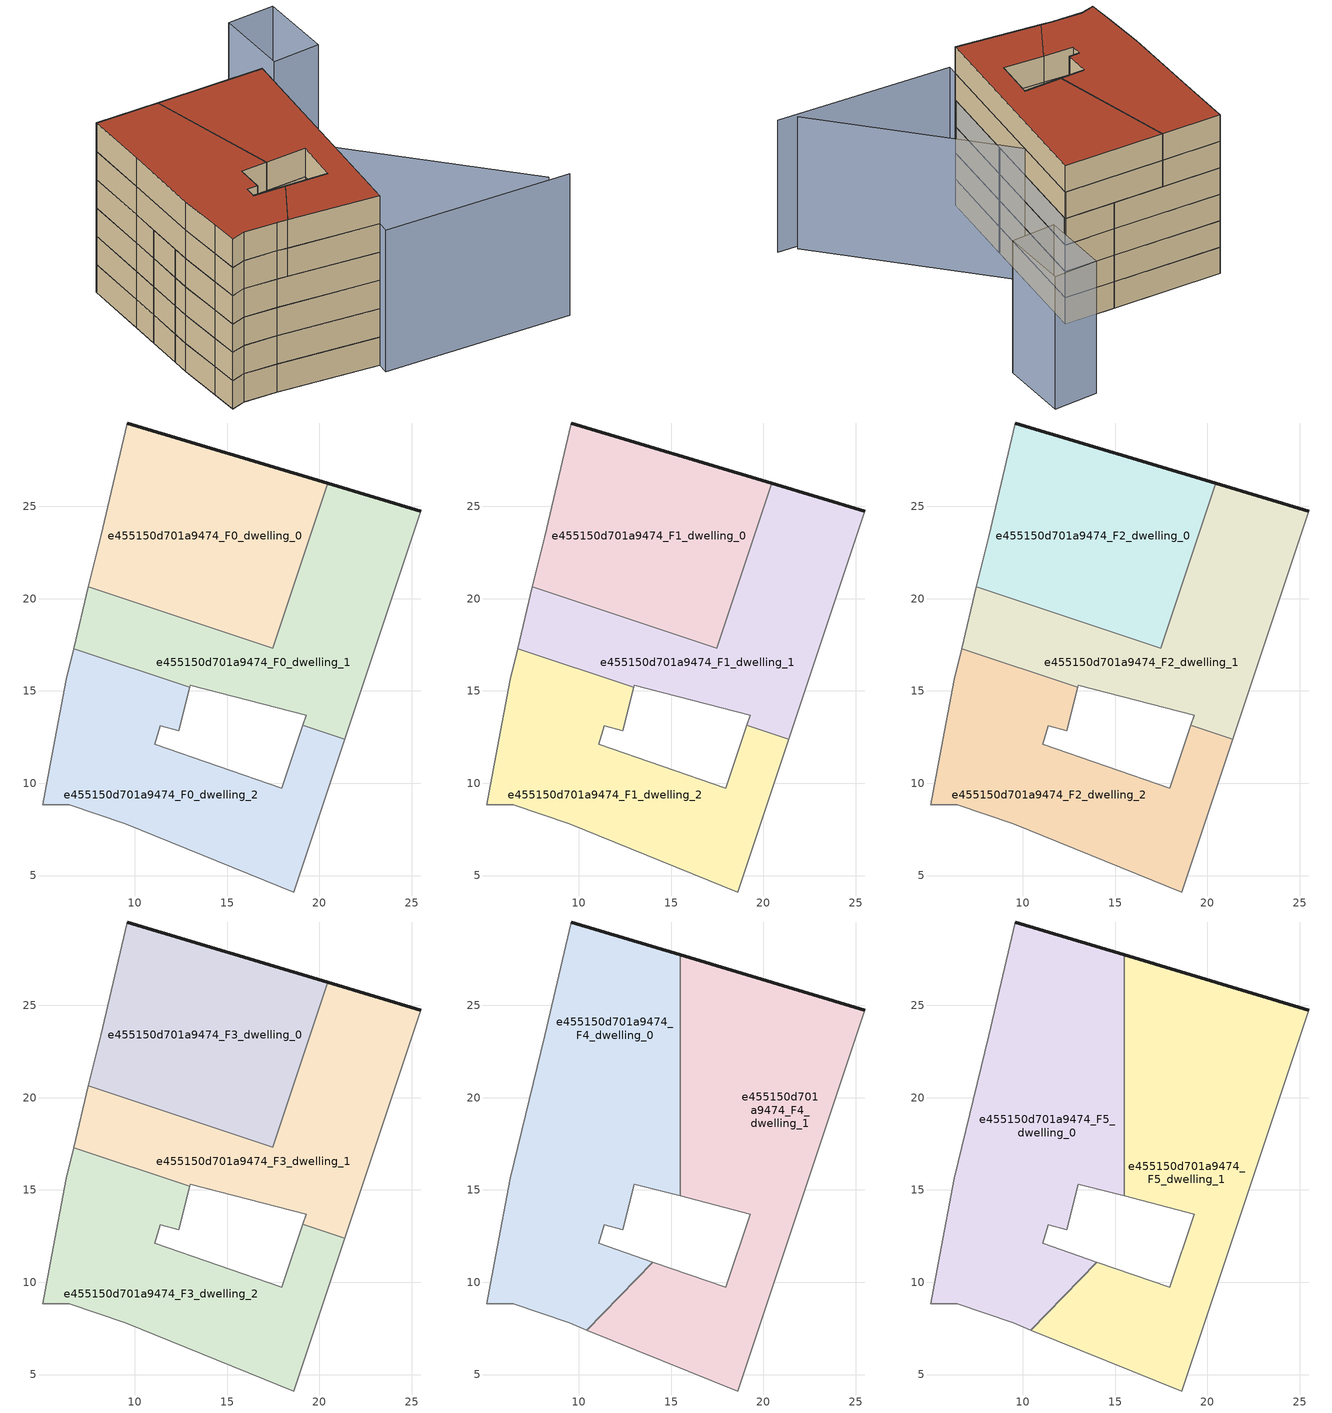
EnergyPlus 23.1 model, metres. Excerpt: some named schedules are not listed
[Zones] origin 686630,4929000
e455150d701a9474_F0_dwelling_0
 floor ground (EU_floor_Construction): 17.47,17.31 20.45,26.26 9.6,29.52 8.14,23.37 7.49,20.64 z0
 wall outside (EU_wall_Construction): 9.6,29.52 20.45,26.26 z0:3
 wall to e455150d701a9474_F0_dwelling_1 (EU_wall_Construction): 20.45,26.26 17.47,17.31 7.49,20.64 z0:3
 wall adiabatic (EU_wall_Construction): 7.49,20.64 8.14,23.37 9.6,29.52 z0:3
e455150d701a9474_F0_dwelling_1
 floor ground (EU_floor_Construction): 21.37,12.39 25.48,24.75 20.45,26.26 17.47,17.31 7.49,20.64 6.68,17.29 12.98,15.19 13.01,15.32 19.29,13.7 19.11,13.15 z0
 wall outside (EU_wall_Construction): 20.45,26.26 25.48,24.75 z0:3
 wall adiabatic (EU_wall_Construction): 25.48,24.75 21.37,12.39 / 19.11,13.15 19.29,13.7 13.01,15.32 12.98,15.19 / 6.68,17.29 7.49,20.64 z0:3
 wall to e455150d701a9474_F0_dwelling_2 (EU_wall_Construction): 21.37,12.39 19.11,13.15 / 12.98,15.19 6.68,17.29 z0:3
e455150d701a9474_F0_dwelling_2
 floor ground (EU_floor_Construction): 18.6,4.11 21.37,12.39 19.11,13.15 17.96,9.73 11.07,12.11 11.37,13.11 12.38,12.85 12.98,15.19 6.68,17.29 6.28,15.64 5.51,11.46 5.02,8.84 6.45,8.85 9.48,7.79 z0
 wall adiabatic (EU_wall_Construction): 12.98,15.19 12.38,12.85 11.37,13.11 11.07,12.11 17.96,9.73 19.11,13.15 / 21.37,12.39 18.6,4.11 9.48,7.79 6.45,8.85 5.02,8.84 5.51,11.46 6.28,15.64 6.68,17.29 z0:3
e455150d701a9474_F1_dwelling_0
 floor to e455150d701a9474_F0_dwelling_0 (EU_floor_Construction): 17.47,17.31 20.45,26.26 9.6,29.52 8.14,23.37 7.49,20.64 z3
 wall outside (EU_wall_Construction): 9.6,29.52 20.45,26.26 z3:6
 wall to e455150d701a9474_F1_dwelling_1 (EU_wall_Construction): 20.45,26.26 17.47,17.31 7.49,20.64 z3:6
 wall adiabatic (EU_wall_Construction): 7.49,20.64 8.14,23.37 9.6,29.52 z3:6
e455150d701a9474_F1_dwelling_1
 floor to e455150d701a9474_F0_dwelling_1 (EU_floor_Construction): 21.37,12.39 25.48,24.75 20.45,26.26 17.47,17.31 7.49,20.64 6.68,17.29 12.98,15.19 13.01,15.32 19.29,13.7 19.11,13.15 z3
 wall outside (EU_wall_Construction): 20.45,26.26 25.48,24.75 z3:6
 wall adiabatic (EU_wall_Construction): 25.48,24.75 21.37,12.39 / 19.11,13.15 19.29,13.7 13.01,15.32 12.98,15.19 / 6.68,17.29 7.49,20.64 z3:6
 wall to e455150d701a9474_F1_dwelling_2 (EU_wall_Construction): 21.37,12.39 19.11,13.15 / 12.98,15.19 6.68,17.29 z3:6
e455150d701a9474_F1_dwelling_2
 floor to e455150d701a9474_F0_dwelling_2 (EU_floor_Construction): 18.6,4.11 21.37,12.39 19.11,13.15 17.96,9.73 11.07,12.11 11.37,13.11 12.38,12.85 12.98,15.19 6.68,17.29 6.28,15.64 5.51,11.46 5.02,8.84 6.45,8.85 9.48,7.79 z3
 wall adiabatic (EU_wall_Construction): 12.98,15.19 12.38,12.85 11.37,13.11 11.07,12.11 17.96,9.73 19.11,13.15 / 21.37,12.39 18.6,4.11 9.48,7.79 6.45,8.85 5.02,8.84 5.51,11.46 6.28,15.64 6.68,17.29 z3:6
e455150d701a9474_F2_dwelling_0
 floor to e455150d701a9474_F1_dwelling_0 (EU_floor_Construction): 17.47,17.31 20.45,26.26 9.6,29.52 8.14,23.37 7.49,20.64 z6
 wall outside (EU_wall_Construction): 9.6,29.52 20.45,26.26 z6:9
 wall to e455150d701a9474_F2_dwelling_1 (EU_wall_Construction): 20.45,26.26 17.47,17.31 7.49,20.64 z6:9
 wall adiabatic (EU_wall_Construction): 7.49,20.64 8.14,23.37 9.6,29.52 z6:9
e455150d701a9474_F2_dwelling_1
 floor to e455150d701a9474_F1_dwelling_1 (EU_floor_Construction): 21.37,12.39 25.48,24.75 20.45,26.26 17.47,17.31 7.49,20.64 6.68,17.29 12.98,15.19 13.01,15.32 19.29,13.7 19.11,13.15 z6
 wall outside (EU_wall_Construction): 20.45,26.26 25.48,24.75 z6:9
 wall adiabatic (EU_wall_Construction): 25.48,24.75 21.37,12.39 / 19.11,13.15 19.29,13.7 13.01,15.32 12.98,15.19 / 6.68,17.29 7.49,20.64 z6:9
 wall to e455150d701a9474_F2_dwelling_2 (EU_wall_Construction): 21.37,12.39 19.11,13.15 / 12.98,15.19 6.68,17.29 z6:9
e455150d701a9474_F2_dwelling_2
 floor to e455150d701a9474_F1_dwelling_2 (EU_floor_Construction): 18.6,4.11 21.37,12.39 19.11,13.15 17.96,9.73 11.07,12.11 11.37,13.11 12.38,12.85 12.98,15.19 6.68,17.29 6.28,15.64 5.51,11.46 5.02,8.84 6.45,8.85 9.48,7.79 z6
 wall adiabatic (EU_wall_Construction): 12.98,15.19 12.38,12.85 11.37,13.11 11.07,12.11 17.96,9.73 19.11,13.15 / 21.37,12.39 18.6,4.11 9.48,7.79 6.45,8.85 5.02,8.84 5.51,11.46 6.28,15.64 6.68,17.29 z6:9
e455150d701a9474_F3_dwelling_0
 floor to e455150d701a9474_F2_dwelling_0 (EU_floor_Construction): 17.47,17.31 20.45,26.26 9.6,29.52 8.14,23.37 7.49,20.64 z9
 wall outside (EU_wall_Construction): 9.6,29.52 20.45,26.26 z9:12
 wall to e455150d701a9474_F3_dwelling_1 (EU_wall_Construction): 20.45,26.26 17.47,17.31 7.49,20.64 z9:12
 wall adiabatic (EU_wall_Construction): 7.49,20.64 8.14,23.37 9.6,29.52 z9:12
e455150d701a9474_F3_dwelling_1
 floor to e455150d701a9474_F2_dwelling_1 (EU_floor_Construction): 21.37,12.39 25.48,24.75 20.45,26.26 17.47,17.31 7.49,20.64 6.68,17.29 12.98,15.19 13.01,15.32 19.29,13.7 19.11,13.15 z9
 wall outside (EU_wall_Construction): 20.45,26.26 25.48,24.75 z9:12
 wall adiabatic (EU_wall_Construction): 25.48,24.75 21.37,12.39 / 19.11,13.15 19.29,13.7 13.01,15.32 12.98,15.19 / 6.68,17.29 7.49,20.64 z9:12
 wall to e455150d701a9474_F3_dwelling_2 (EU_wall_Construction): 21.37,12.39 19.11,13.15 / 12.98,15.19 6.68,17.29 z9:12
e455150d701a9474_F3_dwelling_2
 floor to e455150d701a9474_F2_dwelling_2 (EU_floor_Construction): 18.6,4.11 21.37,12.39 19.11,13.15 17.96,9.73 11.07,12.11 11.37,13.11 12.38,12.85 12.98,15.19 6.68,17.29 6.28,15.64 5.51,11.46 5.02,8.84 6.45,8.85 9.48,7.79 z9
 wall adiabatic (EU_wall_Construction): 12.98,15.19 12.38,12.85 11.37,13.11 11.07,12.11 17.96,9.73 19.11,13.15 / 21.37,12.39 18.6,4.11 9.48,7.79 6.45,8.85 5.02,8.84 5.51,11.46 6.28,15.64 6.68,17.29 z9:12
e455150d701a9474_F4_dwelling_0
 floor to e455150d701a9474_F3_dwelling_0 (EU_floor_Construction): 15.49,17.97 15.49,27.75 9.6,29.52 8.14,23.37 7.49,20.64 z12
 floor to e455150d701a9474_F3_dwelling_2 (EU_floor_Construction): 10.44,7.4 14.02,11.09 11.07,12.11 11.37,13.11 12.38,12.85 12.98,15.19 6.68,17.29 6.28,15.64 5.51,11.46 5.02,8.84 6.45,8.85 9.48,7.79 z12
 floor to e455150d701a9474_F3_dwelling_1 (EU_floor_Construction): 15.49,14.68 15.49,17.97 7.49,20.64 6.68,17.29 12.98,15.19 13.01,15.32 z12
 wall outside (EU_wall_Construction): 9.6,29.52 15.49,27.75 z12:15
 wall adiabatic (EU_wall_Construction): 15.49,14.68 13.01,15.32 12.38,12.85 11.37,13.11 11.07,12.11 14.02,11.09 / 10.44,7.4 9.48,7.79 6.45,8.85 5.02,8.84 5.51,11.46 6.28,15.64 8.14,23.37 9.6,29.52 z12:15
 wall to e455150d701a9474_F4_dwelling_1 (EU_wall_Construction): 15.49,27.75 15.49,14.68 / 14.02,11.09 10.44,7.4 z12:15
e455150d701a9474_F4_dwelling_1
 floor to e455150d701a9474_F3_dwelling_1 (EU_floor_Construction): 21.37,12.39 25.48,24.75 20.45,26.26 17.47,17.31 15.49,17.97 15.49,14.68 19.29,13.7 19.11,13.15 z12
 floor to e455150d701a9474_F3_dwelling_0 (EU_floor_Construction): 17.47,17.31 20.45,26.26 15.49,27.75 15.49,17.97 z12
 floor to e455150d701a9474_F3_dwelling_2 (EU_floor_Construction): 18.6,4.11 21.37,12.39 19.11,13.15 17.96,9.73 14.02,11.09 10.44,7.4 z12
 wall outside (EU_wall_Construction): 15.49,27.75 25.48,24.75 z12:15
 wall adiabatic (EU_wall_Construction): 14.02,11.09 17.96,9.73 19.29,13.7 15.49,14.68 / 25.48,24.75 18.6,4.11 10.44,7.4 z12:15
e455150d701a9474_F5_dwelling_0
 floor to e455150d701a9474_F4_dwelling_0 (EU_floor_Construction): 14.02,11.09 11.07,12.11 11.37,13.11 12.38,12.85 13.01,15.32 15.49,14.68 15.49,27.75 9.6,29.52 8.14,23.37 6.28,15.64 5.51,11.46 5.02,8.84 6.45,8.85 9.48,7.79 10.44,7.4 z15
 wall outside (EU_wall_Construction): 9.6,29.52 15.49,27.75 z15:18
 wall adiabatic (EU_wall_Construction): 15.49,14.68 13.01,15.32 12.38,12.85 11.37,13.11 11.07,12.11 14.02,11.09 / 10.44,7.4 9.48,7.79 6.45,8.85 5.02,8.84 5.51,11.46 6.28,15.64 8.14,23.37 9.6,29.52 z15:18
 wall to e455150d701a9474_F5_dwelling_1 (EU_wall_Construction): 15.49,27.75 15.49,14.68 / 14.02,11.09 10.44,7.4 z15:18
 roof outside (EU_roof_Construction): 15.49,27.75 15.49,14.68 13.01,15.32 12.38,12.85 11.37,13.11 11.07,12.11 14.02,11.09 10.44,7.4 9.48,7.79 6.45,8.85 5.02,8.84 5.51,11.46 6.28,15.64 8.14,23.37 9.6,29.52 z18
e455150d701a9474_F5_dwelling_1
 floor to e455150d701a9474_F4_dwelling_1 (EU_floor_Construction): 18.6,4.11 25.48,24.75 15.49,27.75 15.49,14.68 19.29,13.7 17.96,9.73 14.02,11.09 10.44,7.4 z15
 wall outside (EU_wall_Construction): 15.49,27.75 25.48,24.75 z15:18
 wall adiabatic (EU_wall_Construction): 14.02,11.09 17.96,9.73 19.29,13.7 15.49,14.68 / 25.48,24.75 18.6,4.11 10.44,7.4 z15:18
 roof outside (EU_roof_Construction): 25.48,24.75 18.6,4.11 10.44,7.4 14.02,11.09 17.96,9.73 19.29,13.7 15.49,14.68 15.49,27.75 z18
shading: 20.87,20.77 33.77,-1.65 / 35.43,-2.62 18.27,3.1 / 18.27,3.1 25.51,24.82 / 36,33.49 34.47,26.61 / 34.47,26.61 30,27.6 / 30,27.6 31.53,34.48 / 31.53,34.48 36,33.49 z0:15
[Building]
EU S2 Campaign: North Axis=0; Terrain=City; Solar Distribution=FullExterior
[Site:Location]
Bologna: Latitude=44.5; Longitude=11.25; Time Zone=1; Elevation=37
[SizingPeriod:WeatherFileDays]
AnnualSizingPeriod: Begin Month=1; Begin Day of Month=1; End Month=12; End Day of Month=31; Day of Week for Start Day=Monday; Use Weather File Daylight Saving Period=No; Use Weather File Rain and Snow Indicators=No
[MATERIAL]
EU_InternalMass_Material: Roughness=MediumRough; Thickness=0.1; Conductivity=1; Density=1800; Specific Heat=900; Thermal Absorptance=0.9; Solar Absorptance=0.7; Visible Absorptance=0.7
[MATERIAL:NOMASS] Roughness=MediumRough; Thermal Absorptance=0.9; Solar Absorptance=0.7; Visible Absorptance=0.7
Name | Thermal Resistance
EU_wall_NoMass | 0.905828
EU_roof_NoMass | 0.37593
EU_floor_NoMass | 0.67114
[CONSTRUCTION]
EU_wall_Construction: EU_wall_NoMass
EU_roof_Construction: EU_roof_NoMass
EU_floor_Construction: EU_floor_NoMass
EU_InternalMass_Construction: EU_InternalMass_Material
[ZONE] Type=1; Multiplier=1; Ceiling Height=autocalculate; Floor Area=autocalculate; Part of Total Floor Area=Yes
Name | Volume
e455150d701a9474_F0_dwelling_0; e455150d701a9474_F1_dwelling_0; e455150d701a9474_F2_dwelling_0; e455150d701a9474_F3_dwelling_0 | 303.66
e455150d701a9474_F4_dwelling_0; e455150d701a9474_F5_dwelling_0; e455150d701a9474_F4_dwelling_1; e455150d701a9474_F5_dwelling_1 | 455.52
e455150d701a9474_F0_dwelling_1; e455150d701a9474_F1_dwelling_1; e455150d701a9474_F2_dwelling_1; e455150d701a9474_F3_dwelling_1 | 303.677
e455150d701a9474_F0_dwelling_2; e455150d701a9474_F1_dwelling_2; e455150d701a9474_F2_dwelling_2; e455150d701a9474_F3_dwelling_2 | 303.672
[INTERNALMASS] Construction=EU_InternalMass_Construction
Name | Zone or ZoneList | Surface Area
e455150d701a9474_F0_dwelling_0_EU_InternalMass | e455150d701a9474_F0_dwelling_0 | 101.22
e455150d701a9474_F0_dwelling_1_EU_InternalMass | e455150d701a9474_F0_dwelling_1 | 101.224
e455150d701a9474_F0_dwelling_2_EU_InternalMass | e455150d701a9474_F0_dwelling_2 | 101.223
e455150d701a9474_F1_dwelling_0_EU_InternalMass | e455150d701a9474_F1_dwelling_0 | 101.22
e455150d701a9474_F1_dwelling_1_EU_InternalMass | e455150d701a9474_F1_dwelling_1 | 101.224
e455150d701a9474_F1_dwelling_2_EU_InternalMass | e455150d701a9474_F1_dwelling_2 | 101.223
e455150d701a9474_F2_dwelling_0_EU_InternalMass | e455150d701a9474_F2_dwelling_0 | 101.22
e455150d701a9474_F2_dwelling_1_EU_InternalMass | e455150d701a9474_F2_dwelling_1 | 101.224
e455150d701a9474_F2_dwelling_2_EU_InternalMass | e455150d701a9474_F2_dwelling_2 | 101.223
e455150d701a9474_F3_dwelling_0_EU_InternalMass | e455150d701a9474_F3_dwelling_0 | 101.22
e455150d701a9474_F3_dwelling_1_EU_InternalMass | e455150d701a9474_F3_dwelling_1 | 101.224
e455150d701a9474_F3_dwelling_2_EU_InternalMass | e455150d701a9474_F3_dwelling_2 | 101.223
e455150d701a9474_F4_dwelling_0_EU_InternalMass | e455150d701a9474_F4_dwelling_0 | 151.84
e455150d701a9474_F4_dwelling_1_EU_InternalMass | e455150d701a9474_F4_dwelling_1 | 151.84
e455150d701a9474_F5_dwelling_0_EU_InternalMass | e455150d701a9474_F5_dwelling_0 | 151.84
e455150d701a9474_F5_dwelling_1_EU_InternalMass | e455150d701a9474_F5_dwelling_1 | 151.84
[OTHEREQUIPMENT] Fuel Type=Electricity; Design Level Calculation Method=Watts/Area; Power per Zone Floor Area=1; Fraction Latent=0; Fraction Radiant=0; Fraction Lost=0; Carbon Dioxide Generation Rate=0; EndUse Subcategory=EU_Step8_InternalGains
Name | Zone or ZoneList or Space or SpaceList | Schedule
EU_Step8_InternalGain_e455150d701a9474_F0_dwelling_0_f000 | e455150d701a9474_F0_dwelling_0 | EU_Step8_GainSchedule_e455150d701a9474_F0_dwelling_0_f000
EU_Step8_InternalGain_e455150d701a9474_F0_dwelling_1_f000 | e455150d701a9474_F0_dwelling_1 | EU_Step8_GainSchedule_e455150d701a9474_F0_dwelling_1_f000
EU_Step8_InternalGain_e455150d701a9474_F0_dwelling_2_f000 | e455150d701a9474_F0_dwelling_2 | EU_Step8_GainSchedule_e455150d701a9474_F0_dwelling_2_f000
EU_Step8_InternalGain_e455150d701a9474_F1_dwelling_0_f000 | e455150d701a9474_F1_dwelling_0 | EU_Step8_GainSchedule_e455150d701a9474_F1_dwelling_0_f000
EU_Step8_InternalGain_e455150d701a9474_F1_dwelling_1_f000 | e455150d701a9474_F1_dwelling_1 | EU_Step8_GainSchedule_e455150d701a9474_F1_dwelling_1_f000
EU_Step8_InternalGain_e455150d701a9474_F1_dwelling_2_f000 | e455150d701a9474_F1_dwelling_2 | EU_Step8_GainSchedule_e455150d701a9474_F1_dwelling_2_f000
EU_Step8_InternalGain_e455150d701a9474_F2_dwelling_0_f000 | e455150d701a9474_F2_dwelling_0 | EU_Step8_GainSchedule_e455150d701a9474_F2_dwelling_0_f000
EU_Step8_InternalGain_e455150d701a9474_F2_dwelling_1_f000 | e455150d701a9474_F2_dwelling_1 | EU_Step8_GainSchedule_e455150d701a9474_F2_dwelling_1_f000
EU_Step8_InternalGain_e455150d701a9474_F2_dwelling_2_f000 | e455150d701a9474_F2_dwelling_2 | EU_Step8_GainSchedule_e455150d701a9474_F2_dwelling_2_f000
EU_Step8_InternalGain_e455150d701a9474_F3_dwelling_0_f000 | e455150d701a9474_F3_dwelling_0 | EU_Step8_GainSchedule_e455150d701a9474_F3_dwelling_0_f000
EU_Step8_InternalGain_e455150d701a9474_F3_dwelling_1_f000 | e455150d701a9474_F3_dwelling_1 | EU_Step8_GainSchedule_e455150d701a9474_F3_dwelling_1_f000
EU_Step8_InternalGain_e455150d701a9474_F3_dwelling_2_f000 | e455150d701a9474_F3_dwelling_2 | EU_Step8_GainSchedule_e455150d701a9474_F3_dwelling_2_f000
EU_Step8_InternalGain_e455150d701a9474_F4_dwelling_0_f000 | e455150d701a9474_F4_dwelling_0 | EU_Step8_GainSchedule_e455150d701a9474_F4_dwelling_0_f000
EU_Step8_InternalGain_e455150d701a9474_F4_dwelling_1_f000 | e455150d701a9474_F4_dwelling_1 | EU_Step8_GainSchedule_e455150d701a9474_F4_dwelling_1_f000
EU_Step8_InternalGain_e455150d701a9474_F5_dwelling_0_f000 | e455150d701a9474_F5_dwelling_0 | EU_Step8_GainSchedule_e455150d701a9474_F5_dwelling_0_f000
EU_Step8_InternalGain_e455150d701a9474_F5_dwelling_1_f000 | e455150d701a9474_F5_dwelling_1 | EU_Step8_GainSchedule_e455150d701a9474_F5_dwelling_1_f000
[ZONEVENTILATION:DESIGNFLOWRATE] Schedule=EU_AlwaysOn; Design Flow Rate Calculation Method=AirChanges/Hour; Air Changes per Hour=0.73129; Ventilation Type=Natural; Fan Pressure Rise=0; Fan Total Efficiency=1; Constant Term Coefficient=1; Temperature Term Coefficient=0; Velocity Term Coefficient=0; Velocity Squared Term Coefficient=0; Minimum Indoor Temperature=-100; Maximum Indoor Temperature=100; Delta Temperature=-100; Minimum Outdoor Temperature=-100; Maximum Outdoor Temperature=100; Maximum Wind Speed=40
Name | Zone or ZoneList or Space or SpaceList
EU_ConstantAir_e455150d701a9474_F0_dwelling_0 | e455150d701a9474_F0_dwelling_0
EU_ConstantAir_e455150d701a9474_F0_dwelling_1 | e455150d701a9474_F0_dwelling_1
EU_ConstantAir_e455150d701a9474_F0_dwelling_2 | e455150d701a9474_F0_dwelling_2
EU_ConstantAir_e455150d701a9474_F1_dwelling_0 | e455150d701a9474_F1_dwelling_0
EU_ConstantAir_e455150d701a9474_F1_dwelling_1 | e455150d701a9474_F1_dwelling_1
EU_ConstantAir_e455150d701a9474_F1_dwelling_2 | e455150d701a9474_F1_dwelling_2
EU_ConstantAir_e455150d701a9474_F2_dwelling_0 | e455150d701a9474_F2_dwelling_0
EU_ConstantAir_e455150d701a9474_F2_dwelling_1 | e455150d701a9474_F2_dwelling_1
EU_ConstantAir_e455150d701a9474_F2_dwelling_2 | e455150d701a9474_F2_dwelling_2
EU_ConstantAir_e455150d701a9474_F3_dwelling_0 | e455150d701a9474_F3_dwelling_0
EU_ConstantAir_e455150d701a9474_F3_dwelling_1 | e455150d701a9474_F3_dwelling_1
EU_ConstantAir_e455150d701a9474_F3_dwelling_2 | e455150d701a9474_F3_dwelling_2
EU_ConstantAir_e455150d701a9474_F4_dwelling_0 | e455150d701a9474_F4_dwelling_0
EU_ConstantAir_e455150d701a9474_F4_dwelling_1 | e455150d701a9474_F4_dwelling_1
EU_ConstantAir_e455150d701a9474_F5_dwelling_0 | e455150d701a9474_F5_dwelling_0
EU_ConstantAir_e455150d701a9474_F5_dwelling_1 | e455150d701a9474_F5_dwelling_1
[HVACTEMPLATE:THERMOSTAT] Constant Heating Setpoint=20; Constant Cooling Setpoint=50
EU_HeatOnly_e455150d701a9474_F0_dwelling_0; EU_HeatOnly_e455150d701a9474_F0_dwelling_1; EU_HeatOnly_e455150d701a9474_F0_dwelling_2; EU_HeatOnly_e455150d701a9474_F1_dwelling_0; EU_HeatOnly_e455150d701a9474_F1_dwelling_1; EU_HeatOnly_e455150d701a9474_F1_dwelling_2; EU_HeatOnly_e455150d701a9474_F2_dwelling_0; EU_HeatOnly_e455150d701a9474_F2_dwelling_1; EU_HeatOnly_e455150d701a9474_F2_dwelling_2
